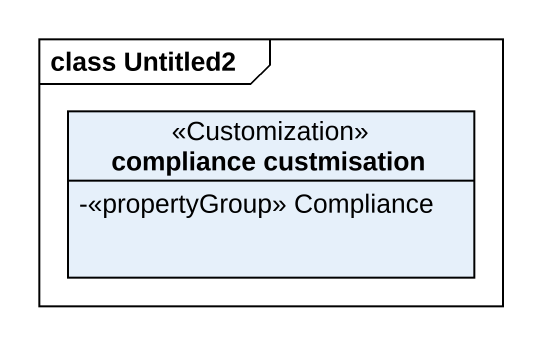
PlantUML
@startuml
mainframe class Untitled2
hide circle
hide empty members
skinparam classAttributeIconSize 0
class "compliance custmisation" as compliance_custmisation <<Customization>> {
  -<<propertyGroup>> Compliance
}
@enduml
